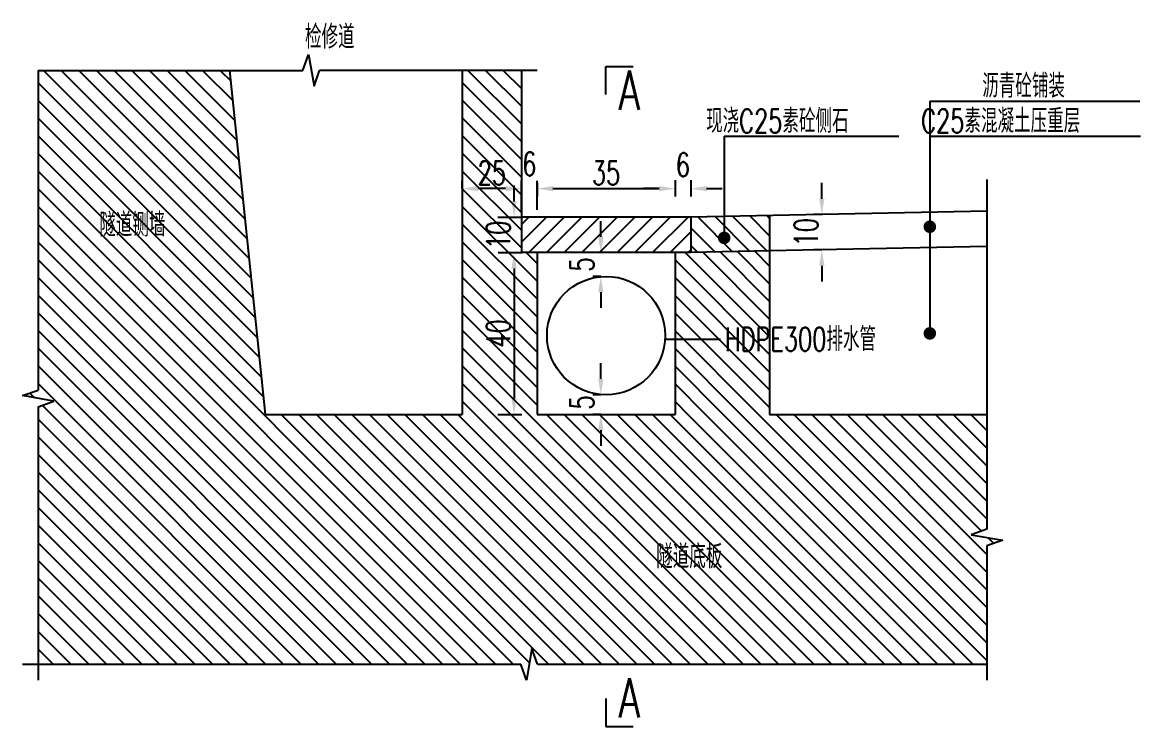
# Model space of a CAD drawing. Header units: millimetres. Extents: x -3172 to 9280, y -13936 to 13830.
# Drawn here: x -3172 to -1752, y -12454 to -11561 of the extents above; entities that cross this region are included whole.
import ezdxf

# ---------------------------------------------------------------- set-up
doc = ezdxf.new("R2010")
doc.units = ezdxf.units.MM
doc.header["$LTSCALE"] = 0.25
doc.header["$MEASUREMENT"] = 0
for name, color, linetype in [('TEXT', 7, 'Continuous'), ('文字', 7, 'Continuous'), ('隧道断面结构', 7, 'Continuous')]:
    doc.layers.add(name, color=color, linetype=linetype)
doc.styles.get("Standard").update_dxf_attribs({"font": 'simplex1.shx', "width": 0.7, "bigfont": 'hztxt.shx'})
doc.dimstyles.new('20', dxfattribs={"dimscale": 10, "dimtxt": 3, "dimasz": 2, "dimexe": 1, "dimexo": 1, "dimgap": 0.5, "dimtad": 1, "dimdec": 1, "dimlfac": 0.2, "dimdsep": 46, "dimtxsty": 'Standard', "dimcen": 0.5, "dimadec": 0, "dimazin": 0, "dimtfac": 1, "dimtdec": 1, "dimtofl": 0, "dimtmove": 2, "dimatfit": 3, "dimfxl": 0, "dimtolj": 1, "dimtzin": 0, "dimarcsym": 0})
pattern_1 = [(135, (-231950.756, 79583.76), (-11.2253202, -11.2253202), [])]

# ---------------------------------------------------------------- blocks, each defined once
blk = doc.blocks.new('*D41')
at = {"layer": 'Defpoints', "color": 0}
for p in [(-2578.4, -11808), (-2578, -11853), (-2547.7, -11853)]:
    blk.add_point(p, dxfattribs=at)
at = {"layer": 'TEXT', "color": 0, "lineweight": -2}
for p, q in [((-2547.7, -11788), (-2547.7, -11768)), ((-2568.4, -11808), (-2537.7, -11808)), ((-2568, -11853), (-2537.7, -11853)), ((-2547.7, -11873), (-2547.7, -11893))]:
    blk.add_line(p, q, dxfattribs=at)
at = {"layer": 'TEXT', "color": 0}
for points in [[(-2551, -11788), (-2544.4, -11788), (-2547.7, -11808)], [(-2551, -11873), (-2544.4, -11873), (-2547.7, -11853)]]:
    blk.add_solid(points, dxfattribs=at)
at = {"layer": 'TEXT', "color": 0, "insert": (-2567.7, -11830.5), "char_height": 30, "attachment_point": 5, "rotation": 90}
blk.add_mtext('\\A1;10', dxfattribs=at)
blk = doc.blocks.new('*D42')
at = {"layer": 'Defpoints', "color": 0}
for p in [(-2578, -11853), (-2578.4, -12058.3), (-2547.7, -12058.3)]:
    blk.add_point(p, dxfattribs=at)
at = {"layer": 'TEXT', "color": 0, "lineweight": -2}
for p, q in [((-2568, -11853), (-2537.7, -11853)), ((-2547.7, -11873), (-2547.7, -12038.3)), ((-2568.4, -12058.3), (-2537.7, -12058.3))]:
    blk.add_line(p, q, dxfattribs=at)
at = {"layer": 'TEXT', "color": 0}
for points in [[(-2551, -11873), (-2544.4, -11873), (-2547.7, -11853)], [(-2551, -12038.3), (-2544.4, -12038.3), (-2547.7, -12058.3)]]:
    blk.add_solid(points, dxfattribs=at)
at = {"layer": 'TEXT', "color": 0, "insert": (-2567.7, -11955.6), "char_height": 30, "attachment_point": 5, "rotation": 90}
blk.add_mtext('\\A1;40', dxfattribs=at)
blk = doc.blocks.new('*D43')
at = {"layer": 'Defpoints', "color": 0}
for p in [(-2518.4, -11771.9), (-2538.4, -11809.5), (-2518.4, -11808.7)]:
    blk.add_point(p, dxfattribs=at)
at = {"layer": 'TEXT', "color": 0, "lineweight": -2}
for p, q in [((-2538.4, -11799.5), (-2538.4, -11761.9)), ((-2518.4, -11798.7), (-2518.4, -11761.9)), ((-2558.4, -11771.9), (-2578.4, -11771.9)), ((-2498.4, -11771.9), (-2478.4, -11771.9))]:
    blk.add_line(p, q, dxfattribs=at)
at = {"layer": 'TEXT', "color": 0}
for points in [[(-2558.4, -11768.6), (-2558.4, -11775.2), (-2538.4, -11771.9)], [(-2498.4, -11768.6), (-2498.4, -11775.2), (-2518.4, -11771.9)]]:
    blk.add_solid(points, dxfattribs=at)
at = {"layer": 'TEXT', "color": 0, "insert": (-2528.4, -11740.5), "char_height": 30, "attachment_point": 5}
blk.add_mtext('\\A1;6', dxfattribs=at)
blk = doc.blocks.new('*D44')
at = {"layer": 'Defpoints', "color": 0}
for p in [(-2518.4, -11754.7), (-2343.4, -11754.7), (-2343.4, -11771.9)]:
    blk.add_point(p, dxfattribs=at)
at = {"layer": 'TEXT', "color": 0, "lineweight": -2}
for p, q in [((-2518.4, -11764.7), (-2518.4, -11781.9)), ((-2343.4, -11764.7), (-2343.4, -11781.9)), ((-2498.4, -11771.9), (-2363.4, -11771.9))]:
    blk.add_line(p, q, dxfattribs=at)
at = {"layer": 'TEXT', "color": 0}
for points in [[(-2498.4, -11768.6), (-2498.4, -11775.2), (-2518.4, -11771.9)], [(-2363.4, -11768.6), (-2363.4, -11775.2), (-2343.4, -11771.9)]]:
    blk.add_solid(points, dxfattribs=at)
at = {"layer": 'TEXT', "color": 0, "insert": (-2430.9, -11751.9), "char_height": 30, "attachment_point": 5}
blk.add_mtext('\\A1;35', dxfattribs=at)
blk = doc.blocks.new('*D45')
at = {"layer": 'Defpoints', "color": 0}
for p in [(-2343.4, -11751.2), (-2323.4, -11751.2), (-2323.4, -11771.9)]:
    blk.add_point(p, dxfattribs=at)
at = {"layer": 'TEXT', "color": 0, "lineweight": -2}
for p, q in [((-2343.4, -11761.2), (-2343.4, -11781.9)), ((-2323.4, -11761.2), (-2323.4, -11781.9)), ((-2363.4, -11771.9), (-2383.4, -11771.9)), ((-2303.4, -11771.9), (-2283.4, -11771.9))]:
    blk.add_line(p, q, dxfattribs=at)
at = {"layer": 'TEXT', "color": 0}
for points in [[(-2363.4, -11768.6), (-2363.4, -11775.2), (-2343.4, -11771.9)], [(-2303.4, -11768.6), (-2303.4, -11775.2), (-2323.4, -11771.9)]]:
    blk.add_solid(points, dxfattribs=at)
at = {"layer": 'TEXT', "color": 0, "insert": (-2333.4, -11741.6), "char_height": 30, "attachment_point": 5}
blk.add_mtext('\\A1;6', dxfattribs=at)
blk = doc.blocks.new('*D69')
at = {"layer": 'Defpoints', "color": 0}
for p in [(-2157, -11804.6), (-2157, -11849.6), (-2157, -11849.6)]:
    blk.add_point(p, dxfattribs=at)
at = {"layer": 'TEXT', "color": 0, "lineweight": -2}
for p, q in [((-2157, -11784.6), (-2157, -11764.6)), ((-2157, -11804.6), (-2167, -11804.6)), ((-2157, -11849.6), (-2167, -11849.6)), ((-2157, -11869.6), (-2157, -11889.6))]:
    blk.add_line(p, q, dxfattribs=at)
at = {"layer": 'TEXT', "color": 0}
for points in [[(-2160.4, -11784.6), (-2153.7, -11784.6), (-2157, -11804.6)], [(-2160.4, -11869.6), (-2153.7, -11869.6), (-2157, -11849.6)]]:
    blk.add_solid(points, dxfattribs=at)
at = {"layer": 'TEXT', "color": 0, "insert": (-2177, -11827.1), "char_height": 30, "attachment_point": 5, "rotation": 90}
blk.add_mtext('\\A1;10', dxfattribs=at)
blk = doc.blocks.new('*D92')
at = {"layer": 'Defpoints', "color": 0}
for p in [(-2613.4, -11771.9), (-2613.4, -11771.9), (-2538.4, -11771.9)]:
    blk.add_point(p, dxfattribs=at)
at = {"layer": 'TEXT', "color": 0, "lineweight": -2}
for p, q in [((-2613.4, -11771.9), (-2613.4, -11761.9)), ((-2558.4, -11771.9), (-2593.4, -11771.9)), ((-2538.4, -11771.9), (-2538.4, -11781.9))]:
    blk.add_line(p, q, dxfattribs=at)
at = {"layer": 'TEXT', "color": 0}
for points in [[(-2593.4, -11768.6), (-2593.4, -11775.2), (-2613.4, -11771.9)], [(-2558.4, -11768.6), (-2558.4, -11775.2), (-2538.4, -11771.9)]]:
    blk.add_solid(points, dxfattribs=at)
at = {"layer": 'TEXT', "color": 0, "insert": (-2575.9, -11751.9), "char_height": 30, "attachment_point": 5}
blk.add_mtext('\\A1;25', dxfattribs=at)
blk = doc.blocks.new('*D151')
at = {"layer": 'Defpoints', "color": 0}
for p in [(-2437.6, -11853), (-2430.9, -11853), (-2430.9, -11883.3)]:
    blk.add_point(p, dxfattribs=at)
at = {"layer": 'TEXT', "color": 0, "lineweight": -2}
for p, q in [((-2437.6, -11833), (-2437.6, -11813)), ((-2437.6, -11853), (-2447.6, -11853)), ((-2437.6, -11883.3), (-2447.6, -11883.3)), ((-2437.6, -11903.3), (-2437.6, -11923.3))]:
    blk.add_line(p, q, dxfattribs=at)
at = {"layer": 'TEXT', "color": 0}
for points in [[(-2440.9, -11833), (-2434.2, -11833), (-2437.6, -11853)], [(-2440.9, -11903.3), (-2434.2, -11903.3), (-2437.6, -11883.3)]]:
    blk.add_solid(points, dxfattribs=at)
at = {"layer": 'TEXT', "color": 0, "insert": (-2461.5, -11868.1), "char_height": 30, "attachment_point": 5, "rotation": 90}
blk.add_mtext('\\A1;5', dxfattribs=at)
blk = doc.blocks.new('*D152')
at = {"layer": 'Defpoints', "color": 0}
for p in [(-2437.6, -12033.3), (-2430.9, -12033.3), (-2430.9, -12058.3)]:
    blk.add_point(p, dxfattribs=at)
at = {"layer": 'TEXT', "color": 0, "lineweight": -2}
for p, q in [((-2437.6, -12013.3), (-2437.6, -11993.3)), ((-2437.6, -12033.3), (-2447.6, -12033.3)), ((-2437.6, -12058.3), (-2447.6, -12058.3)), ((-2437.6, -12078.3), (-2437.6, -12098.3))]:
    blk.add_line(p, q, dxfattribs=at)
at = {"layer": 'TEXT', "color": 0}
for points in [[(-2440.9, -12013.3), (-2434.2, -12013.3), (-2437.6, -12033.3)], [(-2440.9, -12078.3), (-2434.2, -12078.3), (-2437.6, -12058.3)]]:
    blk.add_solid(points, dxfattribs=at)
at = {"layer": 'TEXT', "color": 0, "insert": (-2461.5, -12043.1), "char_height": 30, "attachment_point": 5, "rotation": 90}
blk.add_mtext('\\A1;5', dxfattribs=at)

msp = doc.modelspace()

# ---------------------------------------------------------------- hatches: boundary and pattern name
h = msp.add_hatch()
h.set_pattern_fill('ANSI31', color=251, scale=5, style=0)
h.set_pattern_definition([(45, (-219912.265, 75463.933), (-11.2253202, 11.2253202), [])])
h.paths.add_polyline_path([(-2538.38, -11807.96), (-2538.38, -11852.96), (-2323.38, -11852.96), (-2323.38, -11807.96)])
h = msp.add_hatch(color=3)
h.paths.add_polyline_path([(-2027.93, -11820.25), (-2019.95, -11820.25), (-2019.95, -11828.23, -0.4142136)])
h.paths.add_polyline_path([(-2019.95, -11812.26), (-2019.95, -11820.25), (-2027.93, -11820.25, -0.4142136)])
h.paths.add_polyline_path([(-2019.95, -11812.26, -0.4142136), (-2011.96, -11820.25), (-2019.95, -11820.25)])
h.paths.add_polyline_path([(-2019.95, -11820.25), (-2011.96, -11820.25, -0.4142136), (-2019.95, -11828.23)])
h = msp.add_hatch(color=3)
h.paths.add_polyline_path([(-2019.95, -11815.11), (-2019.95, -11820.33), (-2025.17, -11820.33, -0.4142136)])
h.paths.add_polyline_path([(-2019.95, -11815.11, -0.4142136), (-2014.72, -11820.33), (-2019.95, -11820.33)])
h.paths.add_polyline_path([(-2025.17, -11820.33), (-2014.72, -11820.33, -1)])
h = msp.add_hatch(color=3)
h.paths.add_polyline_path([(-2288.97, -11834.34), (-2280.99, -11834.34), (-2280.99, -11842.33, -0.4142136)])
h.paths.add_polyline_path([(-2280.99, -11826.36), (-2280.99, -11834.34), (-2288.97, -11834.34, -0.4142136)])
h.paths.add_polyline_path([(-2280.99, -11826.36, -0.4142136), (-2273, -11834.34), (-2280.99, -11834.34)])
h.paths.add_polyline_path([(-2280.99, -11834.34), (-2273, -11834.34, -0.4142136), (-2280.99, -11842.33)])
h = msp.add_hatch(color=3)
h.paths.add_polyline_path([(-2027.93, -11955.51), (-2019.95, -11955.51), (-2019.95, -11963.49, -0.4142136)])
h.paths.add_polyline_path([(-2019.95, -11947.52), (-2019.95, -11955.51), (-2027.93, -11955.51, -0.4142136)])
h.paths.add_polyline_path([(-2019.95, -11947.52, -0.4142136), (-2011.96, -11955.51), (-2019.95, -11955.51)])
h.paths.add_polyline_path([(-2019.95, -11955.51), (-2011.96, -11955.51, -0.4142136), (-2019.95, -11963.49)])
h = msp.add_hatch(color=3)
h.paths.add_polyline_path([(-2019.95, -11950.28), (-2019.95, -11955.51), (-2025.17, -11955.51, -0.4142136)])
h.paths.add_polyline_path([(-2019.95, -11950.28, -0.4142136), (-2014.72, -11955.51), (-2019.95, -11955.51)])
h.paths.add_polyline_path([(-2025.17, -11955.51), (-2014.72, -11955.51, -1)])
at = {"layer": 'TEXT'}
h = msp.add_hatch(dxfattribs=at)
h.set_pattern_fill('ANSI31', color=8, scale=5, angle=90, style=0)
h.set_pattern_definition(pattern_1)
h.paths.add_polyline_path([(-1947.41, -12224.94), (-1927.41, -12217.94), (-1967.41, -12210.94), (-1947.41, -12203.94), (-1947.41, -12058.26), (-2343.38, -12058.26), (-2518.38, -12058.26), (-2518.38, -11852.96), (-2538.38, -11852.96), (-2538.38, -11621.89), (-2613.38, -11621.89), (-2613.38, -12058.26), (-2863.38, -12058.26), (-2908.31, -11621.89), (-3151.87, -11621.89), (-3151.87, -12027.5), (-3171.87, -12034.5), (-3131.87, -12041.5), (-3151.87, -12048.5), (-3151.87, -12375.28), (-2539.1, -12375.28), (-2532.1, -12395.28), (-2525.1, -12355.28), (-2518.1, -12375.28), (-1947.41, -12375.28)])
h.paths.add_polyline_path([(-2583.95, -11842.44), (-2583.95, -11818.49), (-2546.45, -11818.49), (-2546.45, -11842.44)], flags=24)
h.paths.add_polyline_path([(-2583.95, -11974.14), (-2583.95, -11937.09), (-2546.45, -11937.09), (-2546.45, -11974.14)], flags=24)
h.paths.add_polyline_path([(-2593.86, -11735.64), (-2557.91, -11735.64), (-2557.91, -11773.14), (-2593.86, -11773.14)], flags=24)
h.paths.add_polyline_path([(-3093.51, -11795.19), (-2971.01, -11795.19), (-2971.01, -11840.19), (-3093.51, -11840.19)], flags=24)
h.paths.add_polyline_path([(-2386.48, -12215.94), (-2264.09, -12215.94), (-2264.09, -12261.5), (-2386.48, -12261.5)], flags=24)
h = msp.add_hatch(dxfattribs=at)
h.set_pattern_fill('ANSI31', color=8, scale=5, angle=90, style=0)
h.set_pattern_definition([(135, (-219912.265, 75463.933), (-11.2253202, -11.2253202), [])])
h.paths.add_polyline_path([(-2323.38, -11807.96), (-2323.38, -11852.96), (-2223.38, -11850.96), (-2223.38, -11805.96)])
h = msp.add_hatch(dxfattribs=at)
h.set_pattern_fill('ANSI31', color=8, scale=5, angle=90, style=0)
h.set_pattern_definition(pattern_1)
h.paths.add_polyline_path([(-2223.38, -11850.96), (-2323.38, -11852.96), (-2343.38, -11852.96), (-2343.38, -12058.26), (-2223.38, -12058.26)])
h.paths.add_polyline_path([(-2288.12, -11989.88), (-2086.77, -11989.88), (-2086.77, -11940.51), (-2288.12, -11940.51)], flags=9)

# ---------------------------------------------------------------- linework, layer by layer
for p, q in [((-2815.67, -11621.89), (-2808.67, -11601.89)), ((-2808.67, -11601.89), (-2801.67, -11641.89)), ((-3151.87, -11621.89), (-3151.87, -12017)), ((-3151.87, -11621.89), (-3151.87, -12027.5)), ((-3151.87, -11621.89), (-2815.67, -11621.89)), ((-2801.67, -11641.89), (-2794.67, -11621.89)), ((-2538.38, -11621.89), (-2794.67, -11621.89)), ((-2518.38, -11621.89), (-2552.53, -11621.89)), ((-1947.41, -11760.44), (-1947.41, -12203.94)), ((-2356.02, -11962.76), (-2285.72, -11962.76)), ((-3171.87, -12034.5), (-3151.87, -12027.5)), ((-3131.87, -12041.5), (-3171.87, -12034.5)), ((-3151.87, -12048.5), (-3131.87, -12041.5)), ((-3151.87, -12048.5), (-3151.87, -12375.28)), ((-3151.87, -12059), (-3151.87, -12395.28)), ((-1947.41, -12203.94), (-1967.41, -12210.94)), ((-1967.41, -12210.94), (-1927.41, -12217.94)), ((-1927.41, -12217.94), (-1947.41, -12224.94)), ((-1947.41, -12224.94), (-1947.41, -12395.28)), ((-2525.1, -12355.28), (-2532.1, -12395.28)), ((-2518.1, -12375.28), (-2525.1, -12355.28)), ((-3171.87, -12375.28), (-2539.1, -12375.28)), ((-2532.1, -12395.28), (-2539.1, -12375.28)), ((-2518.1, -12375.28), (-1947.41, -12375.28))]:
    msp.add_line(p, q)
at = {"color": 2}
for p, q in [((-2431.13, -11652.36), (-2431.13, -11616.82)), ((-2431.13, -11616.82), (-2396.49, -11616.82)), ((-2431.13, -12418.87), (-2431.13, -12454.41)), ((-2431.13, -12454.41), (-2396.49, -12454.41))]:
    msp.add_line(p, q, dxfattribs=at)
at = {"linetype": 'Continuous'}
msp.add_line((-2019.95, -11660.78), (-2019.95, -11955.51), dxfattribs=at)
at = {"color": 7}
for p, q in [((-1947.41, -11800.44), (-2323.38, -11807.96)), ((-1947.41, -11845.44), (-2223.38, -11850.96))]:
    msp.add_line(p, q, dxfattribs=at)
msp.add_circle((-2019.95, -11955.51), 5.22)
at = {"layer": 'TEXT', "color": 6}
msp.add_line((-2280.99, -11705.41), (-2280.99, -11835.82), dxfattribs=at)
at = {"layer": 'TEXT', "color": 1}
msp.add_line((-2223.38, -11805.96), (-2223.38, -11850.96), dxfattribs=at)
at = {"layer": '文字'}
for p, q in [((-2019.95, -11660.78), (-1753.49, -11660.78)), ((-2280.99, -11705.41), (-2059.38, -11705.41)), ((-2019.95, -11705.41), (-1752.34, -11705.41))]:
    msp.add_line(p, q, dxfattribs=at)
at = {"layer": '隧道断面结构', "color": 1, "linetype": 'Continuous', "ltscale": 200}
for p, q in [((-2863.38, -12058.26), (-2908.31, -11621.89)), ((-2613.38, -11621.89), (-2613.38, -12058.26)), ((-2538.38, -11621.89), (-2538.38, -11852.96)), ((-2323.38, -11807.96), (-2538.38, -11807.96)), ((-2323.38, -11807.96), (-2323.38, -11852.96)), ((-2323.38, -11852.96), (-2538.38, -11852.96)), ((-2518.38, -11852.96), (-2518.38, -12058.26)), ((-2343.38, -11852.96), (-2343.38, -12058.26)), ((-2223.38, -11850.96), (-2323.38, -11852.96)), ((-2223.38, -11850.96), (-2223.38, -12058.26)), ((-2863.38, -12058.26), (-2613.38, -12058.26)), ((-2518.38, -12058.26), (-2343.38, -12058.26)), ((-2223.38, -12058.26), (-1946.61, -12058.26))]:
    msp.add_line(p, q, dxfattribs=at)
msp.add_circle((-2430.88, -11958.26), 75, dxfattribs=at)

# ---------------------------------------------------------------- texts
at = {"layer": '文字', "width": 0.7}
for s, height, p in [('A', 50, (-2414.75, -11671.9)), ('HDPE300排水管', 30, (-2279.89, -11977.9)), ('A', 50, (-2414.75, -12443))]:
    msp.add_text(s, height=height, dxfattribs=at).set_placement(p)
at = {"layer": '文字', "char_height": 30, "attachment_point": 5}
for s, insert, width in [('^I检修道', (-2788.81, -11579.31), 428.2734), ('沥青砼铺装', (-1900.92, -11641.55), 294.9204), ('^I现浇C25素砼侧石', (-2220.68, -11686.18), 428.2734), ('^IC25素混凝土压重层', (-1937.14, -11686.18), 428.2734), ('隧道铡墙', (-3032.26, -11817.69), 294.9204), ('隧道底板', (-2325.28, -12238.72), 294.9204)]:
    msp.add_mtext(s, dxfattribs=dict(at, insert=insert, width=width))

# ---------------------------------------------------------------- dimensions: what is measured, and where the dimension line sits
at = {"layer": 'TEXT'}
for base, p1, p2, picture, middle in [((-2518.38, -11771.89), (-2538.38, -11809.47), (-2518.38, -11808.67), '*D43', (-2528.38, -11740.46)), ((-2323.38, -11771.89), (-2343.38, -11751.17), (-2323.38, -11751.17), '*D45', (-2333.38, -11741.61))]:
    dim = msp.add_linear_dim(base=base, p1=p1, p2=p2, text='6', dimstyle='20', dxfattribs=at)
    dim.commit()
    dim.dimension.update_dxf_attribs({"geometry": picture, "text_midpoint": middle, "dimtype": 160})
for base, p1, p2, text, picture, middle in [((-2613.38, -11771.89), (-2538.38, -11771.89), (-2613.38, -11771.89), '25', '*D92', (-2575.88, -11751.89)), ((-2343.38, -11771.89), (-2518.38, -11754.67), (-2343.38, -11754.67), '35', '*D44', (-2430.88, -11751.89))]:
    dim = msp.add_linear_dim(base=base, p1=p1, p2=p2, text=text, dimstyle='20', dxfattribs=at)
    dim.commit()
    dim.dimension.update_dxf_attribs({"geometry": picture, "text_midpoint": middle})
for base, p1, p2, text, picture, middle in [((-2157.04, -11849.64), (-2157.04, -11804.64), (-2157.04, -11849.64), '10', '*D69', (-2177.04, -11827.14)), ((-2547.7, -11852.96), (-2578.35, -11807.96), (-2577.95, -11852.96), '10', '*D41', (-2567.7, -11830.46)), ((-2547.7, -12058.26), (-2577.95, -11852.96), (-2578.35, -12058.26), '40', '*D42', (-2567.7, -11955.61))]:
    dim = msp.add_linear_dim(base=base, p1=p1, p2=p2, angle=90, text=text, dimstyle='20', dxfattribs=at)
    dim.commit()
    dim.dimension.update_dxf_attribs({"geometry": picture, "text_midpoint": middle})
dim = msp.add_linear_dim(base=(-2437.57, -11852.96), p1=(-2430.88, -11883.26), p2=(-2430.88, -11852.96), angle=90, text='5', dimstyle='20', dxfattribs=at)
dim.commit()
dim.dimension.update_dxf_attribs({"geometry": '*D151', "text_midpoint": (-2461.46, -11868.11), "dimtype": 160})
dim = msp.add_linear_dim(base=(-2437.57, -12033.26), p1=(-2430.88, -12058.26), p2=(-2430.88, -12033.26), angle=90, dimstyle='20', dxfattribs=at)
dim.commit()
dim.dimension.update_dxf_attribs({"geometry": '*D152', "text_midpoint": (-2461.46, -12043.11), "dimtype": 160})

doc.saveas('drawing.dxf')
